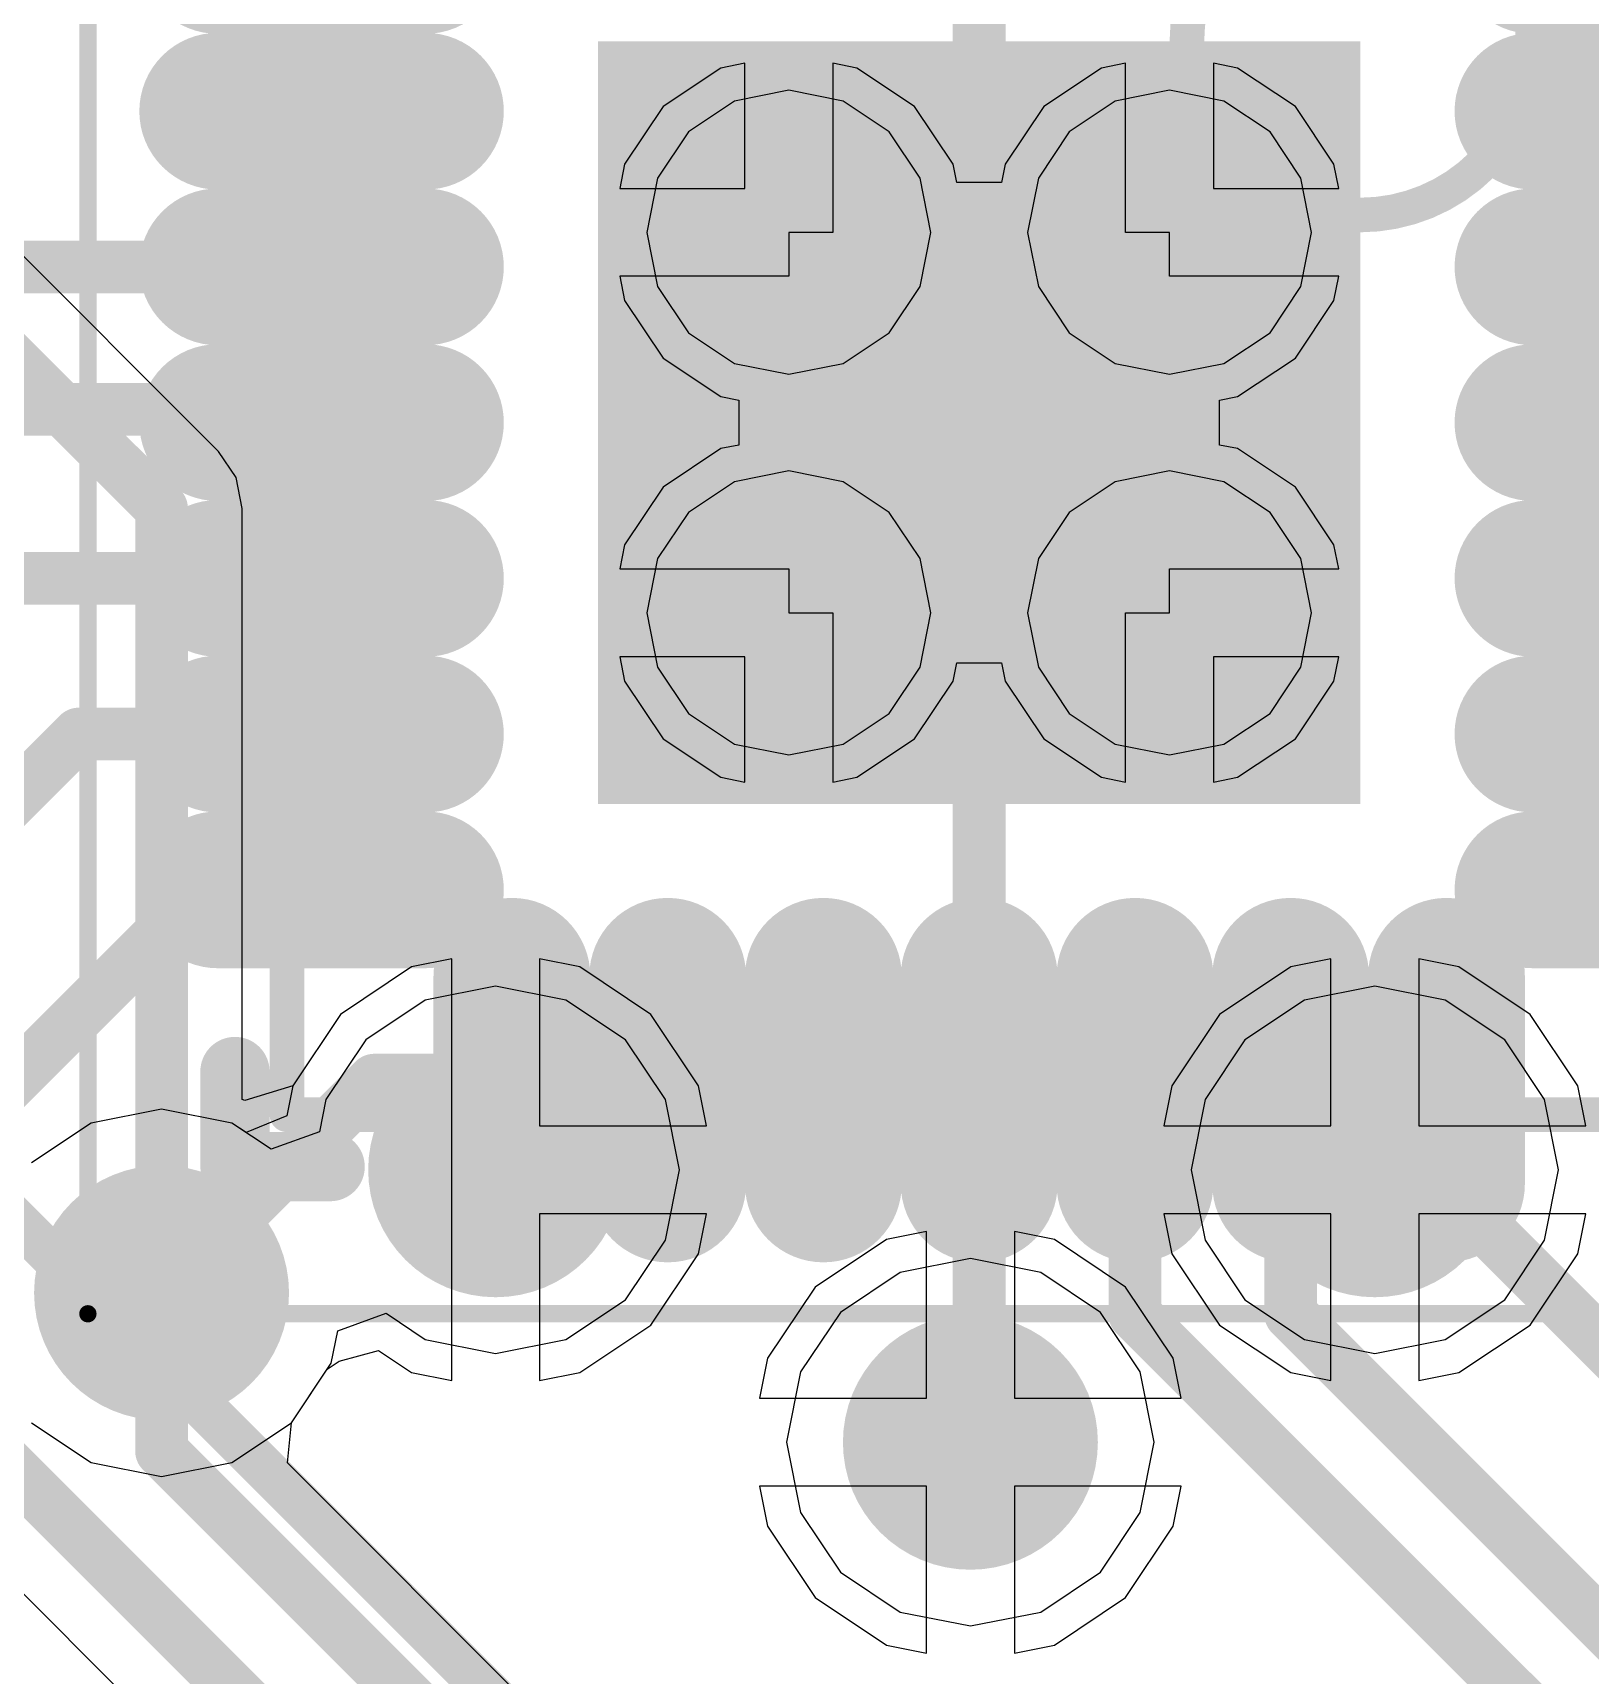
# Model space of a CAD drawing. Header units: millimetres. Extents: x 0.16 to 3.68, y 0.79 to 4.96.
# Drawn here: x 1.3974 to 1.5745, y 1.3425 to 1.5293 of the extents above; entities that cross this region are included whole.
import ezdxf

# ---------------------------------------------------------------- set-up
doc = ezdxf.new("R2010")
doc.units = ezdxf.units.MM
doc.header["$MEASUREMENT"] = 0
for name, color, linetype in [('BottomLayer', 5, 'Continuous'), ('BottomOverlay', 54, 'Continuous'), ('KeepOutLayer', 6, 'Continuous'), ('Mechanical13', 56, 'Continuous'), ('Mechanical15', 56, 'Continuous'), ('MidLayer1', 16, 'Continuous'), ('MidLayer2', 76, 'Continuous'), ('MultiLayer', 9, 'Continuous'), ('TopLayer', 1, 'Continuous'), ('TopOverlay', 2, 'Continuous'), ('TopPaste', 8, 'Continuous'), ('TopSolder', 216, 'Continuous'), ('ViaHoleLayer', 16, 'Continuous')]:
    doc.layers.add(name, color=color, linetype=linetype)

# ---------------------------------------------------------------- blocks, each defined once
blk = doc.blocks.new('B____________B_6')
at = {"layer": 'BottomOverlay', "const_width": 0.005}
blk.add_lwpolyline([(0.3175, -0.08915), (0.135, -0.27165)], dxfattribs=at)
blk = doc.blocks.new('____24')
at = {"layer": 'Mechanical13', "const_width": 0.00394}
for points in [[(0.07874, -0.07874), (0.07874, 0.07874)], [(0.07874, -0.07874), (-0.07874, -0.07874)]]:
    blk.add_lwpolyline(points, dxfattribs=at)
at = {"layer": 'Mechanical13'}
for points, const_width in [([(-0.02362, 0.04331, 1), (-0.06299, 0.04331, 1)], 0.00394), ([(-0.02461, 0.04331, 1), (-0.02264, 0.04331, 1)], 0.00197), ([(0.07776, -0.07874, 1), (0.07972, -0.07874, 1)], 0.00197), ([(0.07776, -0.07874, 1), (0.07972, -0.07874, 1)], 0.00197)]:
    blk.add_lwpolyline(points, format="xyb", close=True, dxfattribs=dict(at, const_width=const_width))
at = {"layer": 'Mechanical15'}
for points, const_width in [([(0.10138, -0.10138), (0.10138, 0.10138)], 0.00197), ([(0, -0.01969), (0, 0.01969)], 0.00394), ([(0.01969, 0), (-0.01969, 0)], 0.00394), ([(0.10138, -0.10138), (-0.10138, -0.10138)], 0.00197)]:
    blk.add_lwpolyline(points, dxfattribs=dict(at, const_width=const_width))
for points, const_width in [([(-0.00098, 0.01969, 1), (0.00098, 0.01969, 1)], 0.00197), ([(-0.02067, 0, 1), (-0.0187, 0, 1)], 0.00197), ([(0.0187, 0, 1), (0.02067, 0, 1)], 0.00197), ([(-0.00098, -0.01969, 1), (0.00098, -0.01969, 1)], 0.00197), ([(0.10089, -0.10138, 1), (0.10187, -0.10138, 1)], 0.000984), ([(0.10089, -0.10138, 1), (0.10187, -0.10138, 1)], 0.000984)]:
    blk.add_lwpolyline(points, format="xyb", close=True, dxfattribs=dict(at, const_width=const_width))
at = {"layer": 'TopLayer', "const_width": 0.00984}
for points in [[(-0.03543, 0.08661), (-0.03543, 0.06299)], [(-0.01772, 0.08661), (-0.01772, 0.06299)], [(0, 0.08661), (0, 0.06299)], [(0.01772, 0.08661), (0.01772, 0.06299)], [(0.03543, 0.08661), (0.03543, 0.06299)], [(0.05315, 0.08661), (0.05315, 0.06299)], [(0.06299, 0.05315), (0.08661, 0.05315)], [(0.06299, 0.03543), (0.08661, 0.03543)], [(0.06299, 0.01772), (0.08661, 0.01772)], [(0.06299, 0), (0.08661, 0)], [(0.06299, -0.01772), (0.08661, -0.01772)], [(0.06299, -0.03543), (0.08661, -0.03543)], [(0.06299, -0.05315), (0.08661, -0.05315)], [(-0.03543, -0.06299), (-0.03543, -0.08661)], [(-0.01772, -0.06299), (-0.01772, -0.08661)], [(0, -0.06299), (0, -0.08661)], [(0.01772, -0.06299), (0.01772, -0.08661)], [(0.03543, -0.06299), (0.03543, -0.08661)], [(0.05315, -0.06299), (0.05315, -0.08661)]]:
    blk.add_lwpolyline(points, dxfattribs=at)
at = {"layer": 'TopLayer', "const_width": 0.00492}
for points in [[(-0.03789, 0.06299, 1), (-0.03297, 0.06299, 1)], [(-0.02018, 0.06299, 1), (-0.01526, 0.06299, 1)], [(-0.00246, 0.06299, 1), (0.00246, 0.06299, 1)], [(0.01526, 0.06299, 1), (0.02018, 0.06299, 1)], [(0.03297, 0.06299, 1), (0.03789, 0.06299, 1)], [(0.05069, 0.06299, 1), (0.05561, 0.06299, 1)], [(0.06053, 0.05315, 1), (0.06545, 0.05315, 1)], [(0.08415, 0.05315, 1), (0.08907, 0.05315, 1)], [(0.06053, 0.03543, 1), (0.06545, 0.03543, 1)], [(0.08415, 0.03543, 1), (0.08907, 0.03543, 1)], [(0.06053, 0.01772, 1), (0.06545, 0.01772, 1)], [(0.08415, 0.01772, 1), (0.08907, 0.01772, 1)], [(0.06053, 0, 1), (0.06545, 0, 1)], [(0.08415, 0, 1), (0.08907, 0, 1)], [(0.06053, -0.01772, 1), (0.06545, -0.01772, 1)], [(0.08415, -0.01772, 1), (0.08907, -0.01772, 1)], [(0.06053, -0.03543, 1), (0.06545, -0.03543, 1)], [(0.08415, -0.03543, 1), (0.08907, -0.03543, 1)], [(0.06053, -0.05315, 1), (0.06545, -0.05315, 1)], [(0.08415, -0.05315, 1), (0.08907, -0.05315, 1)], [(-0.03789, -0.06299, 1), (-0.03297, -0.06299, 1)], [(-0.02018, -0.06299, 1), (-0.01526, -0.06299, 1)], [(-0.00246, -0.06299, 1), (0.00246, -0.06299, 1)], [(0.01526, -0.06299, 1), (0.02018, -0.06299, 1)], [(0.03297, -0.06299, 1), (0.03789, -0.06299, 1)], [(0.05069, -0.06299, 1), (0.05561, -0.06299, 1)], [(-0.03789, -0.08661, 1), (-0.03297, -0.08661, 1)], [(-0.02018, -0.08661, 1), (-0.01526, -0.08661, 1)], [(-0.00246, -0.08661, 1), (0.00246, -0.08661, 1)], [(0.01526, -0.08661, 1), (0.02018, -0.08661, 1)], [(0.03297, -0.08661, 1), (0.03789, -0.08661, 1)], [(0.05069, -0.08661, 1), (0.05561, -0.08661, 1)]]:
    blk.add_lwpolyline(points, format="xyb", close=True, dxfattribs=at)
at = {"layer": 'TopLayer'}
blk.add_solid([(-0.03937, -0.03937), (0.03937, -0.03937), (-0.03937, 0.03937), (0.03937, 0.03937)], dxfattribs=at)
at = {"layer": 'TopOverlay', "const_width": 0.00787}
for points in [[(0.08465, -0.08465), (0.08465, -0.07382)], [(0.08465, -0.08465), (0.07382, -0.08465)]]:
    blk.add_lwpolyline(points, dxfattribs=at)
at = {"layer": 'TopOverlay', "const_width": 0.00394}
for points in [[(0.08268, -0.07382, 1), (0.08661, -0.07382, 1)], [(0.07185, -0.08465, 1), (0.07579, -0.08465, 1)], [(0.08268, -0.08465, 1), (0.08661, -0.08465, 1)], [(0.08268, -0.08465, 1), (0.08661, -0.08465, 1)]]:
    blk.add_lwpolyline(points, format="xyb", close=True, dxfattribs=at)
at = {"layer": 'TopPaste', "const_width": 0.00984}
for points in [[(-0.03543, 0.08661), (-0.03543, 0.06299)], [(-0.01772, 0.08661), (-0.01772, 0.06299)], [(0, 0.08661), (0, 0.06299)], [(0.01772, 0.08661), (0.01772, 0.06299)], [(0.03543, 0.08661), (0.03543, 0.06299)], [(0.05315, 0.08661), (0.05315, 0.06299)], [(0.06299, 0.05315), (0.08661, 0.05315)], [(0.06299, 0.03543), (0.08661, 0.03543)], [(0.06299, 0.01772), (0.08661, 0.01772)], [(0.06299, 0), (0.08661, 0)], [(0.06299, -0.01772), (0.08661, -0.01772)], [(0.06299, -0.03543), (0.08661, -0.03543)], [(0.06299, -0.05315), (0.08661, -0.05315)], [(-0.03543, -0.06299), (-0.03543, -0.08661)], [(-0.01772, -0.06299), (-0.01772, -0.08661)], [(0, -0.06299), (0, -0.08661)], [(0.01772, -0.06299), (0.01772, -0.08661)], [(0.03543, -0.06299), (0.03543, -0.08661)], [(0.05315, -0.06299), (0.05315, -0.08661)]]:
    blk.add_lwpolyline(points, dxfattribs=at)
at = {"layer": 'TopPaste', "const_width": 0.00492}
for points in [[(-0.03789, 0.06299, 1), (-0.03297, 0.06299, 1)], [(-0.02018, 0.06299, 1), (-0.01526, 0.06299, 1)], [(-0.00246, 0.06299, 1), (0.00246, 0.06299, 1)], [(0.01526, 0.06299, 1), (0.02018, 0.06299, 1)], [(0.03297, 0.06299, 1), (0.03789, 0.06299, 1)], [(0.05069, 0.06299, 1), (0.05561, 0.06299, 1)], [(0.06053, 0.05315, 1), (0.06545, 0.05315, 1)], [(0.08415, 0.05315, 1), (0.08907, 0.05315, 1)], [(0.06053, 0.03543, 1), (0.06545, 0.03543, 1)], [(0.08415, 0.03543, 1), (0.08907, 0.03543, 1)], [(0.06053, 0.01772, 1), (0.06545, 0.01772, 1)], [(0.08415, 0.01772, 1), (0.08907, 0.01772, 1)], [(0.06053, 0, 1), (0.06545, 0, 1)], [(0.08415, 0, 1), (0.08907, 0, 1)], [(0.06053, -0.01772, 1), (0.06545, -0.01772, 1)], [(0.08415, -0.01772, 1), (0.08907, -0.01772, 1)], [(0.06053, -0.03543, 1), (0.06545, -0.03543, 1)], [(0.08415, -0.03543, 1), (0.08907, -0.03543, 1)], [(0.06053, -0.05315, 1), (0.06545, -0.05315, 1)], [(0.08415, -0.05315, 1), (0.08907, -0.05315, 1)], [(-0.03789, -0.06299, 1), (-0.03297, -0.06299, 1)], [(-0.02018, -0.06299, 1), (-0.01526, -0.06299, 1)], [(-0.00246, -0.06299, 1), (0.00246, -0.06299, 1)], [(0.01526, -0.06299, 1), (0.02018, -0.06299, 1)], [(0.03297, -0.06299, 1), (0.03789, -0.06299, 1)], [(0.05069, -0.06299, 1), (0.05561, -0.06299, 1)], [(-0.03789, -0.08661, 1), (-0.03297, -0.08661, 1)], [(-0.02018, -0.08661, 1), (-0.01526, -0.08661, 1)], [(-0.00246, -0.08661, 1), (0.00246, -0.08661, 1)], [(0.01526, -0.08661, 1), (0.02018, -0.08661, 1)], [(0.03297, -0.08661, 1), (0.03789, -0.08661, 1)], [(0.05069, -0.08661, 1), (0.05561, -0.08661, 1)]]:
    blk.add_lwpolyline(points, format="xyb", close=True, dxfattribs=at)
at = {"layer": 'TopPaste'}
blk.add_solid([(-0.03937, -0.03937), (0.03937, -0.03937), (-0.03937, 0.03937), (0.03937, 0.03937)], dxfattribs=at)
at = {"layer": 'TopSolder', "const_width": 0.01784}
for points in [[(-0.05315, 0.08661), (-0.05315, 0.06299)], [(-0.03543, 0.08661), (-0.03543, 0.06299)], [(-0.01772, 0.08661), (-0.01772, 0.06299)], [(0, 0.08661), (0, 0.06299)], [(0.01772, 0.08661), (0.01772, 0.06299)], [(0.03543, 0.08661), (0.03543, 0.06299)], [(0.05315, 0.08661), (0.05315, 0.06299)], [(0.06299, 0.05315), (0.08661, 0.05315)], [(0.06299, 0.03543), (0.08661, 0.03543)], [(0.06299, 0.01772), (0.08661, 0.01772)], [(0.06299, 0), (0.08661, 0)], [(0.06299, -0.01772), (0.08661, -0.01772)], [(0.06299, -0.03543), (0.08661, -0.03543)], [(0.06299, -0.05315), (0.08661, -0.05315)], [(-0.05315, -0.06299), (-0.05315, -0.08661)], [(-0.03543, -0.06299), (-0.03543, -0.08661)], [(-0.01772, -0.06299), (-0.01772, -0.08661)], [(0, -0.06299), (0, -0.08661)], [(0.01772, -0.06299), (0.01772, -0.08661)], [(0.03543, -0.06299), (0.03543, -0.08661)], [(0.05315, -0.06299), (0.05315, -0.08661)]]:
    blk.add_lwpolyline(points, dxfattribs=at)
at = {"layer": 'TopSolder', "const_width": 0.00892}
for points in [[(-0.05761, 0.06299, 1), (-0.04869, 0.06299, 1)], [(-0.03989, 0.06299, 1), (-0.03097, 0.06299, 1)], [(-0.02218, 0.06299, 1), (-0.01326, 0.06299, 1)], [(-0.00446, 0.06299, 1), (0.00446, 0.06299, 1)], [(0.01326, 0.06299, 1), (0.02218, 0.06299, 1)], [(0.03097, 0.06299, 1), (0.03989, 0.06299, 1)], [(0.04869, 0.06299, 1), (0.05761, 0.06299, 1)], [(0.05853, 0.05315, 1), (0.06745, 0.05315, 1)], [(0.08215, 0.05315, 1), (0.09107, 0.05315, 1)], [(0.05853, 0.03543, 1), (0.06745, 0.03543, 1)], [(0.08215, 0.03543, 1), (0.09107, 0.03543, 1)], [(0.05853, 0.01772, 1), (0.06745, 0.01772, 1)], [(0.08215, 0.01772, 1), (0.09107, 0.01772, 1)], [(0.05853, 0, 1), (0.06745, 0, 1)], [(0.08215, 0, 1), (0.09107, 0, 1)], [(0.05853, -0.01772, 1), (0.06745, -0.01772, 1)], [(0.08215, -0.01772, 1), (0.09107, -0.01772, 1)], [(0.05853, -0.03543, 1), (0.06745, -0.03543, 1)], [(0.08215, -0.03543, 1), (0.09107, -0.03543, 1)], [(0.05853, -0.05315, 1), (0.06745, -0.05315, 1)], [(0.08215, -0.05315, 1), (0.09107, -0.05315, 1)], [(-0.05761, -0.06299, 1), (-0.04869, -0.06299, 1)], [(-0.03989, -0.06299, 1), (-0.03097, -0.06299, 1)], [(-0.02218, -0.06299, 1), (-0.01326, -0.06299, 1)], [(-0.00446, -0.06299, 1), (0.00446, -0.06299, 1)], [(0.01326, -0.06299, 1), (0.02218, -0.06299, 1)], [(0.03097, -0.06299, 1), (0.03989, -0.06299, 1)], [(0.04869, -0.06299, 1), (0.05761, -0.06299, 1)], [(-0.05761, -0.08661, 1), (-0.04869, -0.08661, 1)], [(-0.03989, -0.08661, 1), (-0.03097, -0.08661, 1)], [(-0.02218, -0.08661, 1), (-0.01326, -0.08661, 1)], [(-0.00446, -0.08661, 1), (0.00446, -0.08661, 1)], [(0.01326, -0.08661, 1), (0.02218, -0.08661, 1)], [(0.03097, -0.08661, 1), (0.03989, -0.08661, 1)], [(0.04869, -0.08661, 1), (0.05761, -0.08661, 1)]]:
    blk.add_lwpolyline(points, format="xyb", close=True, dxfattribs=at)
at = {"layer": 'TopSolder'}
blk.add_solid([(-0.04337, -0.04337), (0.04337, -0.04337), (-0.04337, 0.04337), (0.04337, 0.04337)], dxfattribs=at)

msp = doc.modelspace()

# ---------------------------------------------------------------- linework, layer by layer
at = {"layer": 'BottomLayer'}
for p, q in [((1.41849, 1.48172), (1.3731, 1.52711)), ((1.4756, 1.52534), (1.46904, 1.52096)), ((1.47835, 1.52589), (1.4756, 1.52534)), ((1.47835, 1.51165), (1.47835, 1.52589)), ((1.49109, 1.52534), (1.48835, 1.52589)), ((1.48835, 1.52589), (1.48835, 1.50665)), ((1.49765, 1.52096), (1.49109, 1.52534)), ((1.51891, 1.52534), (1.51235, 1.52096)), ((1.52165, 1.52589), (1.51891, 1.52534)), ((1.52165, 1.50665), (1.52165, 1.52589)), ((1.5344, 1.52534), (1.53165, 1.52589)), ((1.53165, 1.52589), (1.53165, 1.51165)), ((1.54096, 1.52096), (1.5344, 1.52534)), ((1.46904, 1.52096), (1.46466, 1.5144)), ((1.50204, 1.5144), (1.49765, 1.52096)), ((1.51235, 1.52096), (1.50796, 1.5144)), ((1.54534, 1.5144), (1.54096, 1.52096)), ((1.46466, 1.5144), (1.46411, 1.51165)), ((1.50245, 1.51232), (1.50204, 1.5144)), ((1.50796, 1.5144), (1.50755, 1.51232)), ((1.54589, 1.51165), (1.54534, 1.5144)), ((1.46411, 1.51165), (1.47835, 1.51165)), ((1.50755, 1.51232), (1.50245, 1.51232)), ((1.53165, 1.51165), (1.54589, 1.51165)), ((1.48835, 1.50665), (1.48335, 1.50665)), ((1.48335, 1.50665), (1.48335, 1.50165)), ((1.52665, 1.50665), (1.52165, 1.50665)), ((1.52665, 1.50165), (1.52665, 1.50665)), ((1.48335, 1.50165), (1.46411, 1.50165)), ((1.46411, 1.50165), (1.46466, 1.49891)), ((1.54589, 1.50165), (1.52665, 1.50165)), ((1.54534, 1.49891), (1.54589, 1.50165)), ((1.46466, 1.49891), (1.46904, 1.49235)), ((1.54096, 1.49235), (1.54534, 1.49891)), ((1.46904, 1.49235), (1.4756, 1.48796)), ((1.5344, 1.48796), (1.54096, 1.49235)), ((1.4756, 1.48796), (1.47768, 1.48755)), ((1.47768, 1.48755), (1.47768, 1.48245)), ((1.53232, 1.48755), (1.5344, 1.48796)), ((1.53232, 1.48245), (1.53232, 1.48755)), ((1.42048, 1.47875), (1.41849, 1.48172)), ((1.4756, 1.48204), (1.46904, 1.47765)), ((1.47768, 1.48245), (1.4756, 1.48204)), ((1.5344, 1.48204), (1.53232, 1.48245)), ((1.54096, 1.47765), (1.5344, 1.48204)), ((1.42118, 1.47523), (1.42048, 1.47875)), ((1.46904, 1.47765), (1.46466, 1.47109)), ((1.54534, 1.47109), (1.54096, 1.47765)), ((1.42118, 1.40799), (1.42118, 1.47523)), ((1.46466, 1.47109), (1.46411, 1.46835)), ((1.54589, 1.46835), (1.54534, 1.47109)), ((1.46411, 1.46835), (1.48335, 1.46835)), ((1.48335, 1.46835), (1.48335, 1.46335)), ((1.52665, 1.46335), (1.52665, 1.46835)), ((1.52665, 1.46835), (1.54589, 1.46835)), ((1.48335, 1.46335), (1.48835, 1.46335)), ((1.48835, 1.46335), (1.48835, 1.44411)), ((1.52165, 1.44411), (1.52165, 1.46335)), ((1.52165, 1.46335), (1.52665, 1.46335)), ((1.47835, 1.45835), (1.46411, 1.45835)), ((1.46411, 1.45835), (1.46466, 1.4556)), ((1.47835, 1.44411), (1.47835, 1.45835)), ((1.50204, 1.4556), (1.50245, 1.45768)), ((1.50245, 1.45768), (1.50755, 1.45768)), ((1.50755, 1.45768), (1.50796, 1.4556)), ((1.54589, 1.45835), (1.53165, 1.45835)), ((1.53165, 1.45835), (1.53165, 1.44411)), ((1.54534, 1.4556), (1.54589, 1.45835)), ((1.46466, 1.4556), (1.46904, 1.44904)), ((1.49765, 1.44904), (1.50204, 1.4556)), ((1.50796, 1.4556), (1.51235, 1.44904)), ((1.54096, 1.44904), (1.54534, 1.4556)), ((1.46904, 1.44904), (1.4756, 1.44466)), ((1.49109, 1.44466), (1.49765, 1.44904)), ((1.51235, 1.44904), (1.51891, 1.44466)), ((1.5344, 1.44466), (1.54096, 1.44904)), ((1.4756, 1.44466), (1.47835, 1.44411)), ((1.48835, 1.44411), (1.49109, 1.44466)), ((1.51891, 1.44466), (1.52165, 1.44411)), ((1.53165, 1.44411), (1.5344, 1.44466)), ((1.445, 1.42399), (1.44044, 1.42308)), ((1.445, 1.4), (1.445, 1.42399)), ((1.45956, 1.42308), (1.455, 1.42399)), ((1.455, 1.42399), (1.455, 1.405)), ((1.545, 1.42399), (1.54044, 1.42308)), ((1.545, 1.405), (1.545, 1.42399)), ((1.55956, 1.42308), (1.555, 1.42399)), ((1.555, 1.42399), (1.555, 1.405)), ((1.44044, 1.42308), (1.43234, 1.41766)), ((1.46766, 1.41766), (1.45956, 1.42308)), ((1.54044, 1.42308), (1.53234, 1.41766)), ((1.56766, 1.41766), (1.55956, 1.42308)), ((1.43234, 1.41766), (1.42692, 1.40956)), ((1.47308, 1.40956), (1.46766, 1.41766)), ((1.53234, 1.41766), (1.52692, 1.40956)), ((1.57308, 1.40956), (1.56766, 1.41766)), ((1.42692, 1.40956), (1.42149, 1.40787)), ((1.47399, 1.405), (1.47308, 1.40956)), ((1.52692, 1.40956), (1.52601, 1.405)), ((1.57399, 1.405), (1.57308, 1.40956)), ((1.42149, 1.40787), (1.42118, 1.40799)), ((1.455, 1.405), (1.47399, 1.405)), ((1.52601, 1.405), (1.545, 1.405)), ((1.555, 1.405), (1.57399, 1.405)), ((1.445, 1.37601), (1.445, 1.4)), ((1.47399, 1.395), (1.455, 1.395)), ((1.455, 1.395), (1.455, 1.37601)), ((1.47308, 1.39044), (1.47399, 1.395)), ((1.545, 1.395), (1.52601, 1.395)), ((1.52601, 1.395), (1.52692, 1.39044)), ((1.545, 1.37601), (1.545, 1.395)), ((1.57399, 1.395), (1.555, 1.395)), ((1.555, 1.395), (1.555, 1.37601)), ((1.57308, 1.39044), (1.57399, 1.395)), ((1.49444, 1.39208), (1.48634, 1.38666)), ((1.499, 1.39299), (1.49444, 1.39208)), ((1.499, 1.374), (1.499, 1.39299)), ((1.51356, 1.39208), (1.509, 1.39299)), ((1.509, 1.39299), (1.509, 1.374)), ((1.52166, 1.38666), (1.51356, 1.39208)), ((1.46766, 1.38234), (1.47308, 1.39044)), ((1.52692, 1.39044), (1.53234, 1.38234)), ((1.56766, 1.38234), (1.57308, 1.39044)), ((1.48634, 1.38666), (1.48092, 1.37856)), ((1.52708, 1.37856), (1.52166, 1.38666)), ((1.45956, 1.37692), (1.46766, 1.38234)), ((1.53234, 1.38234), (1.54044, 1.37692)), ((1.55956, 1.37692), (1.56766, 1.38234)), ((1.43219, 1.37823), (1.43669, 1.37943)), ((1.43669, 1.37943), (1.44044, 1.37692)), ((1.42678, 1.37122), (1.43085, 1.37731)), ((1.43085, 1.37731), (1.43219, 1.37823)), ((1.48092, 1.37856), (1.48001, 1.374)), ((1.52799, 1.374), (1.52708, 1.37856)), ((1.44044, 1.37692), (1.445, 1.37601)), ((1.455, 1.37601), (1.45956, 1.37692)), ((1.54044, 1.37692), (1.545, 1.37601)), ((1.555, 1.37601), (1.55956, 1.37692)), ((1.48001, 1.374), (1.499, 1.374)), ((1.509, 1.374), (1.52799, 1.374)), ((1.42633, 1.36665), (1.42678, 1.37122)), ((1.37961, 1.36841), (1.42382, 1.3242)), ((1.45649, 1.33649), (1.42633, 1.36665)), ((1.499, 1.364), (1.48001, 1.364)), ((1.48001, 1.364), (1.48092, 1.35944)), ((1.499, 1.34501), (1.499, 1.364)), ((1.52799, 1.364), (1.509, 1.364)), ((1.509, 1.364), (1.509, 1.34501)), ((1.52708, 1.35944), (1.52799, 1.364)), ((1.48092, 1.35944), (1.48634, 1.35134)), ((1.52166, 1.35134), (1.52708, 1.35944)), ((1.48634, 1.35134), (1.49444, 1.34592)), ((1.51356, 1.34592), (1.52166, 1.35134)), ((1.49444, 1.34592), (1.499, 1.34501)), ((1.509, 1.34501), (1.51356, 1.34592))]:
    msp.add_line(p, q, dxfattribs=at)
at = {"layer": 'BottomLayer', "const_width": 0.006}
for points in [[(1.36173, 1.5255), (1.412, 1.47523)], [(1.412, 1.386), (1.412, 1.47523)], [(1.373, 1.388), (1.433, 1.328)], [(1.412, 1.368), (1.412, 1.386)], [(1.412, 1.368), (1.45, 1.33)]]:
    msp.add_lwpolyline(points, dxfattribs=at)
at = {"layer": 'BottomLayer'}
for points, const_width in [([(1.4105, 1.47523, 1), (1.4135, 1.47523, 1)], 0.003), ([(1.4105, 1.47523, 1), (1.4135, 1.47523, 1)], 0.003), ([(1.44275, 1.4, 1), (1.45725, 1.4, 1)], 0.0145), ([(1.54275, 1.4, 1), (1.55725, 1.4, 1)], 0.0145), ([(1.40475, 1.386, 1), (1.41925, 1.386, 1)], 0.0145), ([(1.4105, 1.386, 1), (1.4135, 1.386, 1)], 0.003), ([(1.4105, 1.386, 1), (1.4135, 1.386, 1)], 0.003), ([(1.49675, 1.369, 1), (1.51125, 1.369, 1)], 0.0145), ([(1.4105, 1.368, 1), (1.4135, 1.368, 1)], 0.003), ([(1.4105, 1.368, 1), (1.4135, 1.368, 1)], 0.003)]:
    msp.add_lwpolyline(points, format="xyb", close=True, dxfattribs=dict(at, const_width=const_width))
at = {"layer": 'KeepOutLayer', "const_width": 0.01}
msp.add_lwpolyline([(2.341, 1.516, 1), (0.901, 1.516, 1)], format="xyb", close=True, dxfattribs=at)
at = {"layer": 'MidLayer1'}
for p, q in [((1.4756, 1.52534), (1.46904, 1.52096)), ((1.47835, 1.52589), (1.4756, 1.52534)), ((1.47835, 1.51165), (1.47835, 1.52589)), ((1.49109, 1.52534), (1.48835, 1.52589)), ((1.48835, 1.52589), (1.48835, 1.50665)), ((1.49765, 1.52096), (1.49109, 1.52534)), ((1.51891, 1.52534), (1.51235, 1.52096)), ((1.52165, 1.52589), (1.51891, 1.52534)), ((1.52165, 1.50665), (1.52165, 1.52589)), ((1.5344, 1.52534), (1.53165, 1.52589)), ((1.53165, 1.52589), (1.53165, 1.51165)), ((1.54096, 1.52096), (1.5344, 1.52534)), ((1.46904, 1.52096), (1.46466, 1.5144)), ((1.50204, 1.5144), (1.49765, 1.52096)), ((1.51235, 1.52096), (1.50796, 1.5144)), ((1.54534, 1.5144), (1.54096, 1.52096)), ((1.46466, 1.5144), (1.46411, 1.51165)), ((1.50245, 1.51232), (1.50204, 1.5144)), ((1.50796, 1.5144), (1.50755, 1.51232)), ((1.54589, 1.51165), (1.54534, 1.5144)), ((1.46411, 1.51165), (1.47835, 1.51165)), ((1.50755, 1.51232), (1.50245, 1.51232)), ((1.53165, 1.51165), (1.54589, 1.51165)), ((1.48835, 1.50665), (1.48335, 1.50665)), ((1.48335, 1.50665), (1.48335, 1.50165)), ((1.52665, 1.50665), (1.52165, 1.50665)), ((1.52665, 1.50165), (1.52665, 1.50665)), ((1.48335, 1.50165), (1.46411, 1.50165)), ((1.46411, 1.50165), (1.46466, 1.49891)), ((1.54589, 1.50165), (1.52665, 1.50165)), ((1.54534, 1.49891), (1.54589, 1.50165)), ((1.46466, 1.49891), (1.46904, 1.49235)), ((1.54096, 1.49235), (1.54534, 1.49891)), ((1.46904, 1.49235), (1.4756, 1.48796)), ((1.5344, 1.48796), (1.54096, 1.49235)), ((1.4756, 1.48796), (1.47768, 1.48755)), ((1.47768, 1.48755), (1.47768, 1.48245)), ((1.53232, 1.48755), (1.5344, 1.48796)), ((1.53232, 1.48245), (1.53232, 1.48755)), ((1.4756, 1.48204), (1.46904, 1.47765)), ((1.47768, 1.48245), (1.4756, 1.48204)), ((1.5344, 1.48204), (1.53232, 1.48245)), ((1.54096, 1.47765), (1.5344, 1.48204)), ((1.46904, 1.47765), (1.46466, 1.47109)), ((1.54534, 1.47109), (1.54096, 1.47765)), ((1.46466, 1.47109), (1.46411, 1.46835)), ((1.54589, 1.46835), (1.54534, 1.47109)), ((1.46411, 1.46835), (1.48335, 1.46835)), ((1.48335, 1.46835), (1.48335, 1.46335)), ((1.52665, 1.46335), (1.52665, 1.46835)), ((1.52665, 1.46835), (1.54589, 1.46835)), ((1.48335, 1.46335), (1.48835, 1.46335)), ((1.48835, 1.46335), (1.48835, 1.44411)), ((1.52165, 1.44411), (1.52165, 1.46335)), ((1.52165, 1.46335), (1.52665, 1.46335)), ((1.47835, 1.45835), (1.46411, 1.45835)), ((1.46411, 1.45835), (1.46466, 1.4556)), ((1.47835, 1.44411), (1.47835, 1.45835)), ((1.50204, 1.4556), (1.50245, 1.45768)), ((1.50245, 1.45768), (1.50755, 1.45768)), ((1.50755, 1.45768), (1.50796, 1.4556)), ((1.54589, 1.45835), (1.53165, 1.45835)), ((1.53165, 1.45835), (1.53165, 1.44411)), ((1.54534, 1.4556), (1.54589, 1.45835)), ((1.46466, 1.4556), (1.46904, 1.44904)), ((1.49765, 1.44904), (1.50204, 1.4556)), ((1.50796, 1.4556), (1.51235, 1.44904)), ((1.54096, 1.44904), (1.54534, 1.4556)), ((1.46904, 1.44904), (1.4756, 1.44466)), ((1.49109, 1.44466), (1.49765, 1.44904)), ((1.51235, 1.44904), (1.51891, 1.44466)), ((1.5344, 1.44466), (1.54096, 1.44904)), ((1.4756, 1.44466), (1.47835, 1.44411)), ((1.48835, 1.44411), (1.49109, 1.44466)), ((1.51891, 1.44466), (1.52165, 1.44411)), ((1.53165, 1.44411), (1.5344, 1.44466)), ((1.445, 1.42399), (1.44044, 1.42308)), ((1.445, 1.4), (1.445, 1.42399)), ((1.45956, 1.42308), (1.455, 1.42399)), ((1.455, 1.42399), (1.455, 1.405)), ((1.545, 1.42399), (1.54044, 1.42308)), ((1.545, 1.405), (1.545, 1.42399)), ((1.55956, 1.42308), (1.555, 1.42399)), ((1.555, 1.42399), (1.555, 1.405)), ((1.44044, 1.42308), (1.43234, 1.41766)), ((1.46766, 1.41766), (1.45956, 1.42308)), ((1.54044, 1.42308), (1.53234, 1.41766)), ((1.56766, 1.41766), (1.55956, 1.42308)), ((1.43234, 1.41766), (1.42692, 1.40956)), ((1.47308, 1.40956), (1.46766, 1.41766)), ((1.53234, 1.41766), (1.52692, 1.40956)), ((1.57308, 1.40956), (1.56766, 1.41766)), ((1.42692, 1.40956), (1.42624, 1.40614)), ((1.47399, 1.405), (1.47308, 1.40956)), ((1.52692, 1.40956), (1.52601, 1.405)), ((1.57399, 1.405), (1.57308, 1.40956)), ((1.412, 1.4069), (1.404, 1.40531)), ((1.42, 1.40531), (1.412, 1.4069)), ((1.404, 1.40531), (1.39722, 1.40078)), ((1.42162, 1.40423), (1.42, 1.40531)), ((1.42624, 1.40614), (1.42162, 1.40423)), ((1.455, 1.405), (1.47399, 1.405)), ((1.52601, 1.405), (1.545, 1.405)), ((1.555, 1.405), (1.57399, 1.405)), ((1.445, 1.37601), (1.445, 1.4)), ((1.47399, 1.395), (1.455, 1.395)), ((1.455, 1.395), (1.455, 1.37601)), ((1.47308, 1.39044), (1.47399, 1.395)), ((1.545, 1.395), (1.52601, 1.395)), ((1.52601, 1.395), (1.52692, 1.39044)), ((1.545, 1.37601), (1.545, 1.395)), ((1.57399, 1.395), (1.555, 1.395)), ((1.555, 1.395), (1.555, 1.37601)), ((1.57308, 1.39044), (1.57399, 1.395)), ((1.49444, 1.39208), (1.48634, 1.38666)), ((1.499, 1.39299), (1.49444, 1.39208)), ((1.499, 1.374), (1.499, 1.39299)), ((1.51356, 1.39208), (1.509, 1.39299)), ((1.509, 1.39299), (1.509, 1.374)), ((1.52166, 1.38666), (1.51356, 1.39208)), ((1.46766, 1.38234), (1.47308, 1.39044)), ((1.52692, 1.39044), (1.53234, 1.38234)), ((1.56766, 1.38234), (1.57308, 1.39044)), ((1.48634, 1.38666), (1.48092, 1.37856)), ((1.52708, 1.37856), (1.52166, 1.38666)), ((1.45956, 1.37692), (1.46766, 1.38234)), ((1.53234, 1.38234), (1.54044, 1.37692)), ((1.55956, 1.37692), (1.56766, 1.38234)), ((1.43219, 1.37823), (1.43669, 1.37943)), ((1.43669, 1.37943), (1.44044, 1.37692)), ((1.42678, 1.37122), (1.43085, 1.37731)), ((1.43085, 1.37731), (1.43219, 1.37823)), ((1.48092, 1.37856), (1.48001, 1.374)), ((1.52799, 1.374), (1.52708, 1.37856)), ((1.44044, 1.37692), (1.445, 1.37601)), ((1.455, 1.37601), (1.45956, 1.37692)), ((1.54044, 1.37692), (1.545, 1.37601)), ((1.555, 1.37601), (1.55956, 1.37692)), ((1.48001, 1.374), (1.499, 1.374)), ((1.509, 1.374), (1.52799, 1.374)), ((1.39722, 1.37122), (1.404, 1.36669)), ((1.42, 1.36669), (1.42678, 1.37122)), ((1.404, 1.36669), (1.412, 1.3651)), ((1.412, 1.3651), (1.42, 1.36669)), ((1.499, 1.364), (1.48001, 1.364)), ((1.48001, 1.364), (1.48092, 1.35944)), ((1.499, 1.34501), (1.499, 1.364)), ((1.52799, 1.364), (1.509, 1.364)), ((1.509, 1.364), (1.509, 1.34501)), ((1.52708, 1.35944), (1.52799, 1.364)), ((1.48092, 1.35944), (1.48634, 1.35134)), ((1.52166, 1.35134), (1.52708, 1.35944)), ((1.48634, 1.35134), (1.49444, 1.34592)), ((1.51356, 1.34592), (1.52166, 1.35134)), ((1.49444, 1.34592), (1.499, 1.34501)), ((1.509, 1.34501), (1.51356, 1.34592))]:
    msp.add_line(p, q, dxfattribs=at)
at = {"layer": 'MidLayer1', "const_width": 0.0145}
for points in [[(1.44275, 1.4, 1), (1.45725, 1.4, 1)], [(1.54275, 1.4, 1), (1.55725, 1.4, 1)], [(1.40475, 1.386, 1), (1.41925, 1.386, 1)], [(1.49675, 1.369, 1), (1.51125, 1.369, 1)]]:
    msp.add_lwpolyline(points, format="xyb", close=True, dxfattribs=at)
at = {"layer": 'MidLayer2'}
for p, q in [((1.48335, 1.52281), (1.47717, 1.52158)), ((1.48953, 1.52158), (1.48335, 1.52281)), ((1.52665, 1.52281), (1.52047, 1.52158)), ((1.53283, 1.52158), (1.52665, 1.52281)), ((1.47717, 1.52158), (1.47192, 1.51808)), ((1.49477, 1.51808), (1.48953, 1.52158)), ((1.52047, 1.52158), (1.51523, 1.51808)), ((1.53808, 1.51808), (1.53283, 1.52158)), ((1.47192, 1.51808), (1.46842, 1.51283)), ((1.49827, 1.51283), (1.49477, 1.51808)), ((1.51523, 1.51808), (1.51173, 1.51283)), ((1.54158, 1.51283), (1.53808, 1.51808)), ((1.46842, 1.51283), (1.46719, 1.50665)), ((1.4995, 1.50665), (1.49827, 1.51283)), ((1.51173, 1.51283), (1.5105, 1.50665)), ((1.54281, 1.50665), (1.54158, 1.51283)), ((1.46719, 1.50665), (1.46842, 1.50047)), ((1.49827, 1.50047), (1.4995, 1.50665)), ((1.5105, 1.50665), (1.51173, 1.50047)), ((1.54158, 1.50047), (1.54281, 1.50665)), ((1.46842, 1.50047), (1.47192, 1.49523)), ((1.49477, 1.49523), (1.49827, 1.50047)), ((1.51173, 1.50047), (1.51523, 1.49523)), ((1.53808, 1.49523), (1.54158, 1.50047)), ((1.47192, 1.49523), (1.47717, 1.49173)), ((1.48953, 1.49173), (1.49477, 1.49523)), ((1.51523, 1.49523), (1.52047, 1.49173)), ((1.53283, 1.49173), (1.53808, 1.49523)), ((1.47717, 1.49173), (1.48335, 1.4905)), ((1.48335, 1.4905), (1.48953, 1.49173)), ((1.52047, 1.49173), (1.52665, 1.4905)), ((1.52665, 1.4905), (1.53283, 1.49173)), ((1.47717, 1.47827), (1.47192, 1.47477)), ((1.48335, 1.4795), (1.47717, 1.47827)), ((1.48953, 1.47827), (1.48335, 1.4795)), ((1.49477, 1.47477), (1.48953, 1.47827)), ((1.52047, 1.47827), (1.51523, 1.47477)), ((1.52665, 1.4795), (1.52047, 1.47827)), ((1.53283, 1.47827), (1.52665, 1.4795)), ((1.53808, 1.47477), (1.53283, 1.47827)), ((1.47192, 1.47477), (1.46842, 1.46953)), ((1.49827, 1.46953), (1.49477, 1.47477)), ((1.51523, 1.47477), (1.51173, 1.46953)), ((1.54158, 1.46953), (1.53808, 1.47477)), ((1.46842, 1.46953), (1.46719, 1.46335)), ((1.4995, 1.46335), (1.49827, 1.46953)), ((1.51173, 1.46953), (1.5105, 1.46335)), ((1.54281, 1.46335), (1.54158, 1.46953)), ((1.46719, 1.46335), (1.46842, 1.45717)), ((1.49827, 1.45717), (1.4995, 1.46335)), ((1.5105, 1.46335), (1.51173, 1.45717)), ((1.54158, 1.45717), (1.54281, 1.46335)), ((1.46842, 1.45717), (1.47192, 1.45192)), ((1.49477, 1.45192), (1.49827, 1.45717)), ((1.51173, 1.45717), (1.51523, 1.45192)), ((1.53808, 1.45192), (1.54158, 1.45717)), ((1.47192, 1.45192), (1.47717, 1.44842)), ((1.48953, 1.44842), (1.49477, 1.45192)), ((1.51523, 1.45192), (1.52047, 1.44842)), ((1.53283, 1.44842), (1.53808, 1.45192)), ((1.47717, 1.44842), (1.48335, 1.44719)), ((1.48335, 1.44719), (1.48953, 1.44842)), ((1.52047, 1.44842), (1.52665, 1.44719)), ((1.52665, 1.44719), (1.53283, 1.44842)), ((1.45, 1.4209), (1.442, 1.41931)), ((1.458, 1.41931), (1.45, 1.4209)), ((1.55, 1.4209), (1.542, 1.41931)), ((1.558, 1.41931), (1.55, 1.4209)), ((1.442, 1.41931), (1.43522, 1.41478)), ((1.46478, 1.41478), (1.458, 1.41931)), ((1.542, 1.41931), (1.53522, 1.41478)), ((1.56478, 1.41478), (1.558, 1.41931)), ((1.43522, 1.41478), (1.43069, 1.408)), ((1.46931, 1.408), (1.46478, 1.41478)), ((1.53522, 1.41478), (1.53069, 1.408)), ((1.56931, 1.408), (1.56478, 1.41478)), ((1.412, 1.4069), (1.404, 1.40531)), ((1.42, 1.40531), (1.412, 1.4069)), ((1.43069, 1.408), (1.42996, 1.40433)), ((1.4709, 1.4), (1.46931, 1.408)), ((1.53069, 1.408), (1.5291, 1.4)), ((1.5709, 1.4), (1.56931, 1.408)), ((1.404, 1.40531), (1.39722, 1.40078)), ((1.42446, 1.40233), (1.42, 1.40531)), ((1.42996, 1.40433), (1.42446, 1.40233)), ((1.46931, 1.392), (1.4709, 1.4)), ((1.5291, 1.4), (1.53069, 1.392)), ((1.56931, 1.392), (1.5709, 1.4)), ((1.46478, 1.38522), (1.46931, 1.392)), ((1.53069, 1.392), (1.53522, 1.38522)), ((1.56478, 1.38522), (1.56931, 1.392)), ((1.496, 1.38831), (1.48922, 1.38378)), ((1.504, 1.3899), (1.496, 1.38831)), ((1.512, 1.38831), (1.504, 1.3899)), ((1.51878, 1.38378), (1.512, 1.38831)), ((1.458, 1.38069), (1.46478, 1.38522)), ((1.53522, 1.38522), (1.542, 1.38069)), ((1.558, 1.38069), (1.56478, 1.38522)), ((1.43204, 1.38167), (1.43754, 1.38367)), ((1.43754, 1.38367), (1.442, 1.38069)), ((1.48922, 1.38378), (1.48469, 1.377)), ((1.52331, 1.377), (1.51878, 1.38378)), ((1.43131, 1.378), (1.43204, 1.38167)), ((1.442, 1.38069), (1.45, 1.3791)), ((1.45, 1.3791), (1.458, 1.38069)), ((1.542, 1.38069), (1.55, 1.3791)), ((1.55, 1.3791), (1.558, 1.38069)), ((1.42678, 1.37122), (1.43131, 1.378)), ((1.48469, 1.377), (1.4831, 1.369)), ((1.5249, 1.369), (1.52331, 1.377)), ((1.39722, 1.37122), (1.404, 1.36669)), ((1.42, 1.36669), (1.42678, 1.37122)), ((1.4831, 1.369), (1.48469, 1.361)), ((1.52331, 1.361), (1.5249, 1.369)), ((1.404, 1.36669), (1.412, 1.3651)), ((1.412, 1.3651), (1.42, 1.36669)), ((1.48469, 1.361), (1.48922, 1.35422)), ((1.51878, 1.35422), (1.52331, 1.361)), ((1.48922, 1.35422), (1.496, 1.34969)), ((1.512, 1.34969), (1.51878, 1.35422)), ((1.496, 1.34969), (1.504, 1.3481)), ((1.504, 1.3481), (1.512, 1.34969))]:
    msp.add_line(p, q, dxfattribs=at)
at = {"layer": 'MidLayer2', "const_width": 0.0145}
for points in [[(1.44275, 1.4, 1), (1.45725, 1.4, 1)], [(1.54275, 1.4, 1), (1.55725, 1.4, 1)], [(1.40475, 1.386, 1), (1.41925, 1.386, 1)], [(1.49675, 1.369, 1), (1.51125, 1.369, 1)]]:
    msp.add_lwpolyline(points, format="xyb", close=True, dxfattribs=at)
at = {"layer": 'MultiLayer', "const_width": 0.0145}
for points in [[(1.44275, 1.4, 1), (1.45725, 1.4, 1)], [(1.54275, 1.4, 1), (1.55725, 1.4, 1)], [(1.40475, 1.386, 1), (1.41925, 1.386, 1)], [(1.49675, 1.369, 1), (1.51125, 1.369, 1)]]:
    msp.add_lwpolyline(points, format="xyb", close=True, dxfattribs=at)
at = {"layer": 'TopLayer', "const_width": 0.006}
for points in [[(1.505, 1.485), (1.505, 1.5598)], [(1.38528, 1.50272), (1.4302, 1.50272)], [(1.3675, 1.4865), (1.4287, 1.4865)], [(1.4287, 1.4865), (1.4302, 1.485)], [(1.505, 1.4102), (1.505, 1.485)], [(1.36928, 1.46728), (1.4302, 1.46728)], [(1.377, 1.424), (1.40257, 1.44957)], [(1.40257, 1.44957), (1.4302, 1.44957)], [(1.373, 1.388), (1.41685, 1.43185)], [(1.41685, 1.43185), (1.4302, 1.43185)], [(1.412, 1.386), (1.4362, 1.4102)], [(1.4362, 1.4102), (1.45185, 1.4102)], [(1.505, 1.37), (1.505, 1.4102)], [(1.52272, 1.38352), (1.52272, 1.4102)], [(1.54043, 1.38357), (1.54043, 1.4102)], [(1.55815, 1.39785), (1.55815, 1.4102)], [(1.55815, 1.39785), (1.64169, 1.31431)], [(1.52272, 1.38352), (1.657, 1.24923)], [(1.54043, 1.38357), (1.69015, 1.23385)], [(1.504, 1.369), (1.505, 1.37)]]:
    msp.add_lwpolyline(points, dxfattribs=at)
at = {"layer": 'TopLayer'}
for points, const_width in [([(1.4287, 1.50272, 1), (1.4317, 1.50272, 1)], 0.003), ([(1.4272, 1.4865, 1), (1.4302, 1.4865, 1)], 0.003), ([(1.4272, 1.4865, 1), (1.4302, 1.4865, 1)], 0.003), ([(1.4287, 1.485, 1), (1.4317, 1.485, 1)], 0.003), ([(1.5035, 1.485, 1), (1.5065, 1.485, 1)], 0.003), ([(1.5035, 1.485, 1), (1.5065, 1.485, 1)], 0.003), ([(1.4287, 1.46728, 1), (1.4317, 1.46728, 1)], 0.003), ([(1.40107, 1.44957, 1), (1.40407, 1.44957, 1)], 0.003), ([(1.40107, 1.44957, 1), (1.40407, 1.44957, 1)], 0.003), ([(1.4287, 1.44957, 1), (1.4317, 1.44957, 1)], 0.003), ([(1.41535, 1.43185, 1), (1.41835, 1.43185, 1)], 0.003), ([(1.41535, 1.43185, 1), (1.41835, 1.43185, 1)], 0.003), ([(1.4287, 1.43185, 1), (1.4317, 1.43185, 1)], 0.003), ([(1.4347, 1.4102, 1), (1.4377, 1.4102, 1)], 0.003), ([(1.4347, 1.4102, 1), (1.4377, 1.4102, 1)], 0.003), ([(1.45035, 1.4102, 1), (1.45335, 1.4102, 1)], 0.003), ([(1.5035, 1.4102, 1), (1.5065, 1.4102, 1)], 0.003), ([(1.5035, 1.4102, 1), (1.5065, 1.4102, 1)], 0.003), ([(1.52122, 1.4102, 1), (1.52422, 1.4102, 1)], 0.003), ([(1.53893, 1.4102, 1), (1.54193, 1.4102, 1)], 0.003), ([(1.55665, 1.4102, 1), (1.55965, 1.4102, 1)], 0.003), ([(1.40475, 1.386, 1), (1.41925, 1.386, 1)], 0.0145), ([(1.55665, 1.39785, 1), (1.55965, 1.39785, 1)], 0.003), ([(1.55665, 1.39785, 1), (1.55965, 1.39785, 1)], 0.003), ([(1.4105, 1.386, 1), (1.4135, 1.386, 1)], 0.003), ([(1.52122, 1.38352, 1), (1.52422, 1.38352, 1)], 0.003), ([(1.52122, 1.38352, 1), (1.52422, 1.38352, 1)], 0.003), ([(1.53893, 1.38357, 1), (1.54193, 1.38357, 1)], 0.003), ([(1.53893, 1.38357, 1), (1.54193, 1.38357, 1)], 0.003), ([(1.49675, 1.369, 1), (1.51125, 1.369, 1)], 0.0145), ([(1.5025, 1.369, 1), (1.5055, 1.369, 1)], 0.003), ([(1.5035, 1.37, 1), (1.5065, 1.37, 1)], 0.003), ([(1.5035, 1.37, 1), (1.5065, 1.37, 1)], 0.003)]:
    msp.add_lwpolyline(points, format="xyb", close=True, dxfattribs=dict(at, const_width=const_width))
at = {"layer": 'ViaHoleLayer', "const_width": 0.00591}
for points in [[(1.44705, 1.4, 1), (1.45295, 1.4, 1)], [(1.54705, 1.4, 1), (1.55295, 1.4, 1)], [(1.40905, 1.386, 1), (1.41495, 1.386, 1)], [(1.50105, 1.369, 1), (1.50695, 1.369, 1)]]:
    msp.add_lwpolyline(points, format="xyb", close=True, dxfattribs=at)

# ---------------------------------------------------------------- block references
for name, p, rotation in [('B____________B_6', (1.185, 1.19807), 90), ('____24', (1.505, 1.485), 270)]:
    msp.add_blockref(name, p, dxfattribs=dict(rotation=rotation))

doc.saveas('drawing.dxf')
